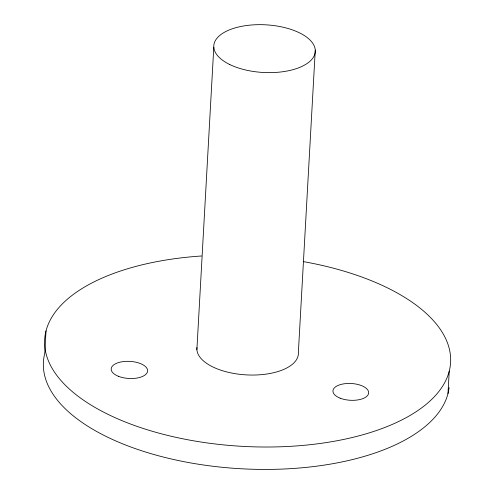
<?xml version="1.0" encoding="UTF-8"?>
<svg xmlns="http://www.w3.org/2000/svg" width="494" height="494" viewBox="0 0 494 494"><rect width="100%" height="100%" fill="white"/><g stroke="black" fill="none" stroke-linecap="round" stroke-linejoin="round"><path stroke-width="0.74" d="M46.016 330.961L44.769 353.364A203.287 95.435 3.2 0 0 228.703 467.886A203.287 95.435 3.2 0 0 449.095 387.599M196.89 349.598L213.797 47.183M315.271 50.11L298.364 352.525A50.82 23.86 3.2 0 1 247 374.921A50.82 23.86 3.2 0 1 196.945 347.523M447.984 393.564L449.231 371.161M303.853 261.697A203.287 95.435 3.2 0 1 411.156 414.818A203.287 95.435 3.2 0 1 78.083 396.25A203.287 95.435 3.2 0 1 201.577 255.991M229.778 64.541A50.82 23.86 3.2 0 0 313.949 56.26A50.82 23.86 3.2 0 0 249.871 25.138A50.82 23.86 3.2 0 0 229.778 64.541M340.1 398.158A17.895 8.404 3.2 0 0 368.555 393.656A17.895 8.404 3.2 0 0 343.768 383.85A17.895 8.404 3.2 0 0 340.1 398.158M118.498 376.317A18.247 8.565 3.2 0 0 147.508 371.729A18.247 8.565 3.2 0 0 122.24 361.731A18.247 8.565 3.2 0 0 118.498 376.317"/></g></svg>
